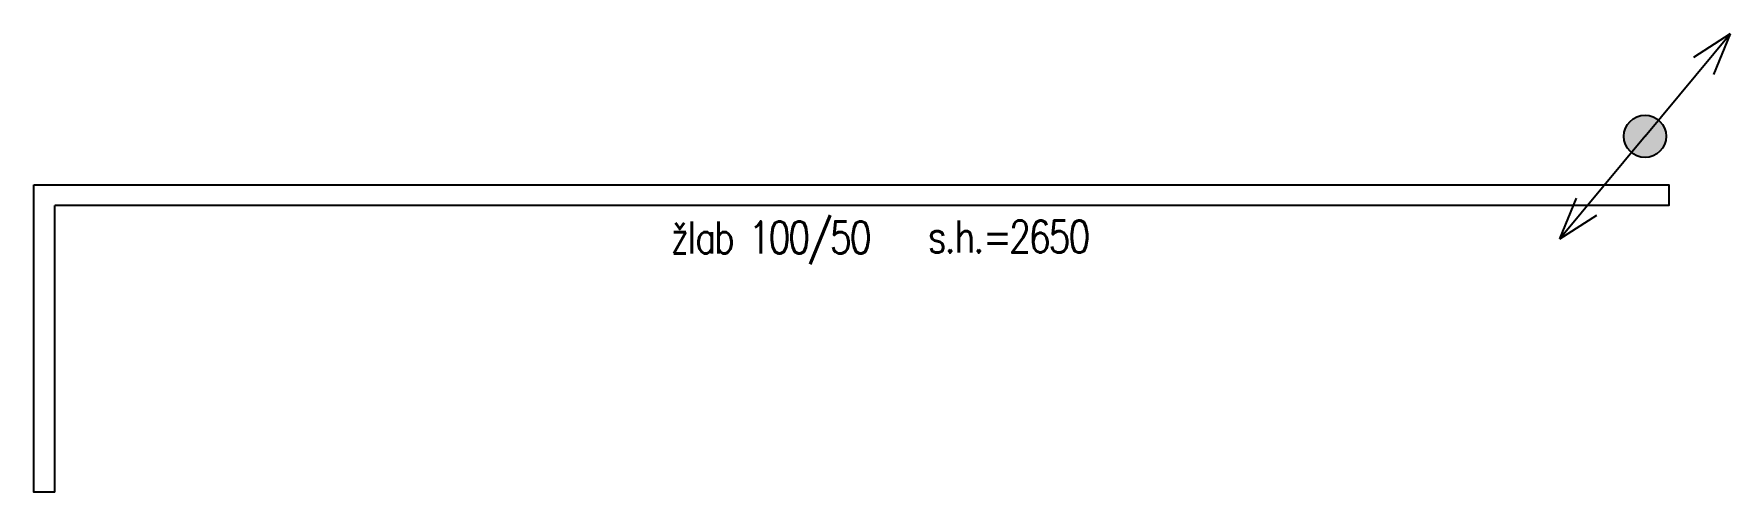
# Model space of a CAD drawing. Header units: millimetres. Extents: x 81353 to 89461, y 152706 to 154898.
import ezdxf

# ---------------------------------------------------------------- set-up
doc = ezdxf.new("R2010")
doc.units = ezdxf.units.MM
doc.layers.add('0_el_trasy', color=1, linetype='Continuous')
doc.styles.add('TABULKY', font='simplex.shx', dxfattribs={"width": 0.8})

msp = doc.modelspace()

# ---------------------------------------------------------------- hatches: boundary and pattern name
at = {"layer": '0_el_trasy'}
h = msp.add_hatch(color=256, dxfattribs=at)
edge = h.paths.add_edge_path()
edge.add_arc((89054.5, 154407.7), 101.1, 0, 360)

# ---------------------------------------------------------------- linework, layer by layer
for p, q in [((89054.5, 154407.7), (89461.1, 154897.5)), ((89461.1, 154897.5), (89285.5, 154784.7)), ((89461.1, 154897.5), (89382.5, 154704.1)), ((89054.5, 154407.7), (88647.9, 153917.8)), ((88647.9, 153917.8), (88726.5, 154111.3)), ((88647.9, 153917.8), (88823.5, 154030.7))]:
    msp.add_line(p, q, dxfattribs=at)
for points in [[(81353.2, 154176.4), (89167.7, 154176.4), (89167.7, 154076.4), (89067.7, 154076.4), (89067.7, 154076.4), (81453.2, 154076.4)], [(81353.2, 154076.4), (81353.2, 154076.4), (81353.2, 154176.4)], [(81453.2, 152706.4), (81353.2, 152706.4), (81353.2, 154076.4)], [(81453.2, 152706.4), (81453.2, 154076.4)]]:
    msp.add_lwpolyline(points, dxfattribs=at)
msp.add_circle((89054.5, 154407.7), 101.1, dxfattribs=at)

# ---------------------------------------------------------------- texts
at = {"layer": '0_el_trasy', "char_height": 153.367, "width": 3621.022, "attachment_point": 8, "style": 'TABULKY'}
for s, insert in [('{\\T0.9;žlab 1\\Fsimplex|c238;00\\Fsimplex|c0;/50}', (84871.6, 153796.6)), ('{\\Fsimplex|c238;\\T0.9;s.h.=2650}', (86009.4, 153851.5))]:
    msp.add_mtext(s, dxfattribs=dict(at, insert=insert))

doc.saveas('drawing.dxf')
